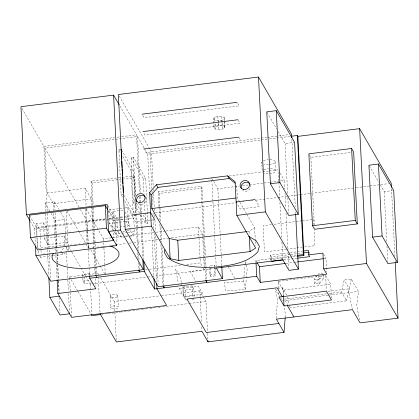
<?xml version="1.0" encoding="UTF-8"?>
<svg xmlns="http://www.w3.org/2000/svg" width="419" height="419" viewBox="0 0 419 419"><rect width="100%" height="100%" fill="white"/><g stroke="black" fill="none" stroke-linecap="round" stroke-linejoin="round"><path stroke-width="0.31" stroke-dasharray="2.1 1.57" d="M276.42 318.513L277.341 299.994L275.419 289.204M285.239 317.246L285.491 314.098L283.888 307.19M243.554 281.285L224.181 282.72L225.935 290.933L245.309 289.498L243.554 281.285L243.9 277.488M243.952 276.854L244.984 265.452M245.042 264.824L245.325 261.655M245.309 289.498L246.225 279.368M246.335 278.101L247.137 269.234L245.382 261.021M289.56 307.918L346.576 300.8L341.48 291.985L344.193 279.965L351.321 279.08L358.449 291.415L356.768 305.268L359.46 319.734M270.91 260.068L271.449 256.894L270.428 255.134L287.696 252.976M351.321 279.08L348.608 291.095L352.274 309.018M346.576 300.8L349.284 288.78L344.193 279.965M52.663 255.758L40.439 257.287L40.753 256.192M130.136 236.175L133.263 235.782L134.452 231.686L134.321 229.114M63.353 247.99L61.41 251.793L60.121 251.955M64.521 245.707L64.914 244.942L64.458 235.955L44.314 238.469L43.518 222.74L36.39 223.631L37.055 236.782M213.669 123.28L213.444 118.787L214.617 117.351L217.854 116.44L221.635 116.477L224.196 117.44L224.479 121.447M213.9 127.774L215.073 126.339L218.309 125.428L222.091 125.464L224.652 126.428L224.794 127.874L222.447 129.125L218.713 129.591L215.335 129.057L213.9 127.774L213.7 123.919M317.942 274.602L318.754 273.607L323.379 273.974L323.604 278.467L319.126 283.941L314.501 283.569L314.276 279.075L317.534 275.1M314.501 283.569L318.985 278.101L318.822 274.89M319.126 283.941L318.901 279.442L322.97 274.471M247.1 231.592L249.043 231.346L254.642 227.81L247.126 214.811M53.307 255.679L62.955 254.474L65.422 252.997M213.444 118.787L214.879 120.07L218.257 120.599L221.991 120.133L224.359 118.876M179.39 288.649L198.381 286.25L203.047 294.169L184.056 296.573L179.39 288.649L179.033 286.806M21.935 108.395L43.869 146.357L114.487 137.537M117.074 137.212L120.965 136.725M121.61 136.646L136.51 134.787L139.448 192.761M53.642 210.83L53.276 203.639L47.164 193.065L44.885 148.117L137.532 136.547L144.215 148.117M122.406 196.799L121.117 194.573L118.844 149.625L121.217 149.326M266.945 137.395L145.849 152.547L144.398 150.028M267.594 137.312L289.005 134.64M144.534 148.666L147.718 154.171L266.877 139.291M269.475 138.967L290.236 136.374M139.475 213.114L133.336 202.492L131.063 157.549L133.436 157.251L145.66 178.4L147.938 223.348L145.561 223.646L139.799 213.674M278.226 131.671L285.098 143.57L293.97 142.46M122.704 156.303L131.063 170.774L133.441 170.481L134.792 197.187M92.274 205.258L91.054 181.17L121.5 177.368M122.149 177.289L133.808 175.828L134.829 177.593L135.688 194.516M91.054 181.17L92.07 182.935L121.871 179.212M122.521 179.128L134.829 177.593M309.442 154.836L310.898 157.355L351.064 152.338M131.063 157.549L143.288 178.698L145.66 178.4M47.164 193.065L85.172 188.32L91.284 198.894L91.646 206.059M229.188 176.001L262.121 171.89M262.765 171.806L268.579 171.083M269.223 170.999L278.263 169.873L278.86 181.6M45.503 211.438L45.074 202.974L54.575 201.79L59.032 209.5M121.117 194.573L123.495 194.275M53.276 203.639L91.284 198.894M159.005 206.646L158.251 191.677L201.01 186.335L202.026 188.1L202.686 201.12M158.251 191.677L159.267 193.437L202.026 188.1M211.752 178.18L217.864 188.754L239.176 186.094M242.402 185.69L269.522 182.302M270.171 182.223L284.375 180.448L284.805 188.927M133.336 202.492L135.714 202.199L141.826 212.773M125.14 236.798L121.39 237.269L115.445 234.059L109.333 223.484L108.652 209.998L119.42 208.657M120.054 208.573L124.49 208.023M125.124 207.944L127.654 207.625L131.566 214.392M125.302 226.323L117.236 227.328L113.266 220.452L112.811 211.464L123.354 210.149M51.123 213.439L55.261 220.604L64.762 219.415L65.49 233.734M29.623 215.712L36.432 227.491L105.358 218.886M109.223 218.399L112.444 218L113.455 237.903M80.338 209.463L87.162 221.263L105.31 218.996M109.202 218.514L123.464 216.728M124.113 216.649L131.247 215.759M133.839 215.434L135.133 215.272M138.375 214.868L139.674 214.706M146.807 213.816L148.101 213.653M155.234 212.763L234.975 202.806M242.753 201.832L244.052 201.67M251.185 200.78L252.479 200.617M255.721 200.214L277.116 197.543M277.766 197.459L286.842 196.328M287.492 196.244L299.805 194.709M300.454 194.626L352.971 188.068M356.213 187.665L369.176 186.046M369.825 185.963L388.628 183.616M133.939 215.649L135.719 215.424M112.811 211.464L116.781 218.336L119.886 217.953M120.504 217.875L124.846 217.33M125.464 217.252L127.947 216.942L128.403 225.935L125.92 226.244M30.325 221.337L34.562 228.669L106.285 219.713M106.929 219.635L115.33 218.582L116.597 243.622M113.266 220.452L120.091 219.603M120.709 219.525L124.433 219.058M36.39 223.631L39.978 229.832L47.101 228.942L47.389 234.603M108.652 209.998L114.764 220.572L124.899 219.31M125.532 219.231L133.766 218.199L134.29 228.475M125.171 221.504L109.333 223.484L116 229.774M125.805 221.426L128.34 221.112L127.654 207.625M150.264 220.232L135.693 222.049L131.933 215.544M150.898 220.153L153.427 219.834M380.305 184.915L384.207 191.666L392.446 190.635M117.33 231.037L118.331 231.979L120.206 231.744M122.709 231.435L126.459 230.963M127.083 230.885L130.209 230.497L133.263 235.782M127.481 232.555L115.445 234.059L114.764 220.572M128.114 232.477L134.452 231.686M44.314 238.469L47.897 244.675L68.04 242.156L68.496 251.149L65.563 246.073M86.105 208.782L103.456 238.809L112.507 237.678M113.151 237.599L122.846 236.389M125.433 236.065L129.309 235.578M129.958 235.499L155.166 232.351M155.81 232.267L165.51 231.058M166.154 230.979L198.475 226.941L202.55 233.991L202.644 235.907M125.763 236.719L129.513 236.253M64.914 244.942L37.642 248.347L37.123 238.071M70.471 245.094L71.738 244.937M74.273 244.623L76.174 244.382M78.709 244.068L79.971 243.91M83.14 243.512L84.408 243.355M271.549 224.615L263.137 225.668L264.473 251.96L285.816 249.295M274.136 224.291L301.952 220.818M302.597 220.74L313.595 219.362L313.852 224.495M85.911 243.711L88.524 248.231L89.792 248.074M92.327 247.76L94.228 247.519M96.763 247.205L98.664 246.964M101.194 246.65L103.095 246.414M103.729 246.335L106.897 245.937M109.432 245.623L111.328 245.382M111.973 245.304L115.194 244.9M115.838 244.822L126.789 243.455M129.366 243.13L131.299 242.889M133.876 242.57L168.155 238.285M171.402 237.882L202.55 233.991M43.393 254.045L44.681 253.883M91.635 282.867L84.512 283.757L82.983 281.112L82.643 274.372L89.766 273.481L91.295 276.121M286.465 249.211L296.165 248.001M296.814 247.922L301.989 247.273M304.576 246.953L314.926 245.66L314.114 229.628M71.549 316.675L69.533 276.875L98.036 273.314L98.69 274.445M145.351 269.763L148.583 269.359M149.232 269.276L181.553 265.243M186.722 264.593L200.298 262.902L202.487 266.694M290.257 252.657L296.652 251.856M297.291 251.777L302.408 251.138M290.131 254.563L271.449 256.894L271.612 260.105M290.776 254.48L303.016 252.956M82.983 281.112L90.111 280.222M215.172 266.819L214.156 265.059L209.406 265.651L209.914 266.531M255.993 262.414L255.894 260.524L296.914 255.401M270.428 255.134L270.658 259.628L290.482 257.151M293.043 256.831L296.877 256.355M215.942 268.212L190.174 271.428L196.008 281.521M283.988 259.853L296.841 258.245M85.801 276.32L90.347 284.187L146.791 277.142M147.441 277.059L151.322 276.577M151.966 276.493L204.372 269.951L203.775 258.24M285.936 263.389L293.688 262.42M294.332 262.341L296.914 262.016M324.034 258.633L325.972 258.387L326.642 271.601M209.856 274.639L214.612 274.047L215.628 275.807L210.877 276.404L209.856 274.639L209.469 266.934M187.675 299.774L185.842 299.999L184.009 296.83L183.506 286.942L192.059 285.873L193.892 289.042L194.332 297.694M183.506 286.942L185.339 290.11L193.892 289.042M100.644 277.828L114.335 301.518L160.98 295.694M161.629 295.61L199.853 290.838L203.068 296.401M278.483 288.293L278.132 281.369L325.642 275.44L330.732 284.25L331.434 298.092M184.009 296.83L192.562 295.762L194.086 298.401M277.897 288.246L282.432 287.68L286.884 295.39M191.949 299.239L194.395 298.93M278.132 281.369L283.223 290.184L330.732 284.25M101.676 314.439L102.974 314.276M105.567 313.951L107.515 313.705M108.165 313.627L111.407 313.223M112.056 313.14L119.844 312.165M120.494 312.087L128.282 311.113M128.932 311.034L136.714 310.06M137.364 309.981L140.611 309.573M141.261 309.494L145.152 309.007M145.802 308.923L149.044 308.52M149.693 308.442L153.59 307.955M154.239 307.871L157.481 307.467M158.131 307.384L162.022 306.902M162.672 306.818L188.54 303.586M189.184 303.508L205.965 301.413L207.552 332.728M328.056 291.43L349.284 288.78M326.579 293.845L284.47 299.103L287.654 304.613M329.172 293.525L341.48 291.985M328.093 295.206L282.432 300.91L280.164 296.982M328.737 295.128L358.449 291.415M318.985 278.101L323.604 278.467M314.276 279.075L318.901 279.442M369.254 165.788L378.682 182.103M267.092 112.407L276.587 128.837M280.196 173.215L284.375 180.448M237.652 103.331L239.108 105.85L144.089 117.713L142.34 114.691M323.531 254.16L325.972 258.387M238.243 120.243L239.987 123.265L144.969 135.133L143.513 132.614M239.123 137.662L240.867 140.679M255.454 200.114L259.214 206.625L240.213 208.997L237.159 203.707M239.61 201.806L237.327 197.847L236.641 184.365M239.94 202.372L246.801 214.245M270.658 259.628L271.674 261.388M275.629 289.131L279.84 296.422M255.894 260.524L256.868 262.21M228.182 266.683L234.666 277.897M119.315 96.218L151.448 151.819L153.234 186.994M119.813 105.892L136.51 134.787M202.801 267.238L204.372 269.951M121.536 149.882L133.441 170.481M118.844 149.625L120.452 152.406M203.388 296.961L205.965 301.413M143.115 214.999L147.938 223.348M124.15 195.406L135.4 214.868M124.658 200.696L132.378 214.051M131.88 214.937L133.766 218.199M125.197 212.187L127.947 216.942M125.653 221.174L128.403 225.935M107.835 205.609L115.33 218.582M108.558 211.27L112.444 218M118.331 231.979L121.39 237.269M44.885 148.117L79.039 207.216M87.922 244.738L90.546 249.274M90.871 249.839L105.279 274.764L104.844 266.269M67.077 211.118L78.4 230.707M78.725 231.272L85.586 243.146M60.624 212.255L64.762 219.415M64.458 235.955L68.04 242.156M45.074 202.974L49.851 211.239M68.59 246.545L71.534 251.636M71.859 252.196L80.637 267.385M80.956 267.94L85.476 275.76M82.643 274.372L83.559 275.953M61.719 252.332L62.955 254.474M43.518 222.74L47.101 228.942M69.533 276.875L70.837 279.138M71.167 279.703L77.704 291.011M78.028 291.577L90.981 313.988M39.815 256.213L40.439 257.287M128.34 221.112L130.209 230.497M38.139 250.85L38.888 254.605M182.035 286.104L180.254 276.87L175.587 268.951L178.321 283.108M182.155 286.722L184.056 296.573M287.638 297.129L288.885 304.11M288.995 304.744L289.335 306.65M282.432 287.68L283.904 295.934M391.482 188.503L394.949 256.899M395.148 260.807L395.211 262.111M384.207 191.666L386.758 242.004M386.957 245.927L387.753 261.618M325.642 275.44L326.406 290.54M310.898 157.355L314.439 227.308M309.458 252.149L309.552 254.076M291.865 139.527L295.264 206.619M295.526 211.831L295.625 213.784M285.098 143.57L287.685 194.563M287.848 197.831L288.644 213.522M285.035 193.489L285.763 207.84M286.03 213.056L287.843 248.923M288.042 252.835L288.832 268.406M278.892 182.249L279.719 198.533M279.913 202.445L281.699 237.62M281.929 242.177L282.783 259.115M283.223 290.184L283.511 295.845M275.168 161.64L275.623 170.627M278.703 292.698L278.897 296.474M254.642 227.81L255.302 240.862M255.333 241.517L255.532 245.429M249.043 231.346L249.205 234.609M224.196 117.44L224.652 126.428M221.991 120.133L222.086 122.06M222.122 122.704L222.447 129.125M221.635 116.477L222.091 125.464M218.257 120.599L218.351 122.526M218.388 123.17L218.713 129.591M217.854 116.44L218.309 125.428M214.879 120.07L214.947 121.353M215.073 123.919L215.335 129.057M214.617 117.351L214.811 121.206M214.942 123.773L215.073 126.339M217.864 188.754L218.461 200.581M218.493 201.204L221.756 265.63M211.852 180.133L214.622 234.85M214.654 235.504L216.204 266.117M215.24 268.102L215.628 275.807M214.156 265.059L214.219 266.343M214.25 266.982L214.612 274.047M210.453 268.055L210.877 276.404M202.717 201.769L205.457 255.8M205.588 258.403L206.677 279.882M201.01 186.335L205.064 266.405M205.095 267.055L205.724 279.421M202.676 236.541L203.713 256.952M207.583 333.383L207.882 339.254M198.475 226.941L200.062 258.324M200.099 258.979L200.298 262.902M199.853 290.838L200.151 296.71M200.182 297.359L201.439 322.153M201.67 326.72L201.869 330.638M192.059 285.873L192.562 295.762M185.339 290.11L185.842 299.999M159.267 193.437L160.687 221.431M160.948 226.637L161.739 242.261M161.97 246.817L163.918 285.224M159.042 207.3L159.665 219.666M159.896 224.223L160.723 240.496M160.922 244.403L162.996 285.412M153.364 189.598L153.427 190.902M153.564 193.505L154.318 208.489M154.354 209.139L154.454 211.097M154.648 215.005L154.784 217.608M154.915 220.216L155.475 231.288M155.706 235.85L158.146 284.051M150.091 153.878L151.84 188.403M151.971 191.006L152.071 192.96M152.202 195.568L152.799 207.29M153.097 213.156L153.16 214.455M153.391 219.017L153.852 228.135M154.119 233.346L156.559 281.552M147.718 154.171L149.562 190.65M151.51 229.083L153.951 277.289M143.288 178.698L144.042 193.678M144.44 201.497L145 212.569M145.032 213.224L145.561 223.646M137.532 136.547L140.37 192.567M140.564 196.474L142.151 227.742M142.182 228.397L143.769 259.665M139.647 196.668L140.538 214.256M140.569 214.905L141.229 227.936M141.266 228.585L142.748 257.9M136.049 201.68L136.641 213.397M136.678 214.046L137.332 227.067M137.369 227.716L138.553 251.149M138.72 254.406L139.05 260.917M139.213 264.169L139.48 269.375M133.436 157.251L135.384 195.683M133.808 175.828L134.866 196.663M134.997 199.266L135.725 213.585M135.756 214.235L137.537 249.389M137.699 252.641L137.998 258.502M138.197 262.409L138.527 268.914M134.928 199.79L135.62 213.47M131.063 170.774L133.242 213.769M116.781 218.336L117.236 227.328M117.802 295.636L118.373 306.87M114.335 301.518L116.32 340.663M110.202 296.584L110.773 307.818M103.456 238.809L103.619 242.077M103.655 242.732L103.886 247.31M103.917 247.959L104.813 265.615M98.036 273.314L100.021 312.464M92.07 182.935L93.191 205.064M93.322 207.667L96.291 266.254M96.323 266.903L96.721 274.717M92.405 207.861L93.458 228.69M93.495 229.34L94.118 241.711M94.149 242.36L94.385 246.917M94.516 249.52L95.37 266.447M95.406 267.097L95.799 274.906M91.677 206.708L93.463 241.883M93.495 242.538L95.144 275.105M95.307 278.363L95.705 286.182M87.162 221.263L87.65 230.895M87.681 231.539L88.524 248.231M89.766 273.481L89.828 274.707M90.347 284.187L91.845 313.726M85.172 188.32L86.094 206.546M86.225 209.149L89.561 274.953M85.219 209.044L86.943 243.041M84.167 277.011L84.512 283.757M66.218 211.448L67.328 233.331M67.359 233.97L67.936 245.414M65.521 234.389L66.15 246.754M66.181 247.404L66.412 251.96M66.443 252.615L67.202 267.584M67.234 268.233L67.794 279.3M67.831 279.955L68.391 291.016M68.522 293.625L69.512 313.15M54.575 201.79L55.004 210.249M55.135 212.857L57.183 253.212M57.214 253.867L57.743 264.279M57.775 264.928L58.566 280.552M58.597 281.207L59.194 292.923M55.261 220.604L56.911 253.149M56.942 253.799L57.372 262.263M57.503 264.866L58.293 280.489M58.325 281.139L58.922 292.855M59.152 297.411L59.912 312.385M53.773 213.444L54.863 234.949M54.894 235.598L55.523 247.964M55.554 248.619L56.214 261.634M56.345 264.242L57.104 279.211M43.869 146.357L47.138 210.841M47.268 213.449L50.668 280.541M47.42 235.237L47.897 244.675M45.634 214.041L47.415 249.195M47.447 249.844L48.766 275.88M39.978 229.832L40.329 236.824M40.36 237.458L40.973 249.535M41.004 250.164L41.198 253.924M36.432 227.491L37.469 248.038M34.562 228.669L35.374 244.722M224.511 122.091L224.794 127.874M269.852 159.634A6.751 2.561 -2.9 0 1 275.204 161.849A6.751 2.561 -2.9 0 1 270.155 164.609M268.474 164.767A6.751 2.561 -2.9 0 1 263.949 164.306M262.048 163.279A6.751 2.561 -2.9 0 1 261.749 162.232L262.205 171.219A6.751 2.561 -2.9 0 0 262.504 172.267M263.441 160.707A6.751 2.561 -2.9 0 1 268.16 159.655M145.644 197.574A4.866 4.415 -30 0 1 143.644 203.613A4.866 4.415 -30 0 1 137.338 202.602M250.389 185.051A4.866 4.415 -30 0 1 248.436 190.388A4.866 4.415 -30 0 1 242.664 190.388M270.307 168.621A6.751 2.561 -2.9 0 1 274.764 172.214A6.751 2.561 -2.9 0 1 263.912 173.126M263.897 169.695A6.751 2.561 -2.9 0 1 268.616 168.642M112.051 308.578A3.891 1.477 -2.9 0 0 118.394 307.446A3.891 1.477 -2.9 0 0 113.271 306.011A3.891 1.477 -2.9 0 0 112.051 308.578M111.485 297.343A3.891 1.477 -2.9 0 0 117.828 296.212A3.891 1.477 -2.9 0 0 112.701 294.772A3.891 1.477 -2.9 0 0 111.485 297.343"/><path stroke-width="0.63" d="M100.089 313.768L116.382 341.967L201.9 331.288L208.013 341.862L284.03 332.372L285.187 317.88M164.945 249.714L164.248 252.306L167.37 257.711C180.84 267.448 198.433 267.537 214.381 267.238C229.544 265.463 246.76 263.624 257.826 251.924L259.361 246.225L256.234 240.82L248.891 236.321M149.599 192.4L156.381 184.769L227.648 175.87L235.111 181.72L236.819 215.429L255.663 248.038L250.07 251.573L178.803 260.471L170.151 258.717L151.306 226.113L149.599 192.4L151.123 195.044L151.809 208.531L169.124 238.495L170.151 258.717M151.123 195.044L157.911 187.413L229.172 178.515L235.148 183.192M53.496 253.443L53.203 253.71A33.52 12.722 -2.9 0 0 92.583 267.725A33.52 12.722 -2.9 0 0 111.548 246.424L111.004 246.262M119.158 104.76L113.591 95.129L20.95 106.698L26.413 214.57L30 220.771M291.765 137.573L291.603 134.316L258.497 77.033L118.347 94.532L125.176 229.376L158.277 286.659L222.416 278.645L221.824 266.934M142.051 114.188L237.07 102.325M276.268 110.658L266.767 111.842L270.407 183.758L288.743 215.481L298.244 214.298L294.604 142.381L276.268 110.658L279.908 182.569L298.244 214.298M142.931 131.608L237.95 119.74M143.817 149.023L238.83 137.154M291.53 136.212L297.37 135.484L297.878 136.364L303.916 255.475L297.516 256.271M297.878 136.364L359.643 128.654L391.22 183.292L391.419 187.199M351.62 148.488L308.861 153.831L312.501 225.747L314.538 229.272L357.297 223.929L353.652 152.013L351.62 148.488L355.26 220.404L357.297 223.929M378.43 164.038L368.93 165.227L372.575 237.144L387.853 263.577L397.353 262.394L393.708 190.477L378.43 164.038L382.076 235.955L397.353 262.394M270.407 183.758L279.908 182.569M26.413 214.57L107.18 204.482L108.547 231.45L116.697 245.55L35.929 255.637L35.442 246.005M107.583 209.584L105.316 205.661L29.299 215.151L30.44 237.625L37.569 249.965L113.58 240.469L113.518 239.186M151.809 208.531L236.028 198.009M131.618 214.999L150.62 212.627L154.695 219.676M255.14 199.575L236.138 201.948L236.646 202.827M30.44 237.625L106.452 228.135L113.58 240.469M108.547 231.45L120.426 229.968L143.345 269.627L50.699 281.196L35.929 255.637M125.176 229.376L151.306 226.113M236.819 215.429L265.327 211.873L298.433 269.155L288.932 270.344L282.82 259.764L216.304 268.071L222.416 278.645M169.124 238.495L177.776 240.244L246.451 231.67M312.501 225.747L355.26 220.404M372.575 237.144L382.076 235.955M303.686 250.981L308.436 250.384L308.667 254.883L309.683 256.643L297.485 258.167M89.593 275.602L89.724 278.211L144.361 271.386L154.548 289.016L256.69 276.257L260.257 282.427L326.773 274.12L323.714 268.83L322.918 253.102L308.667 254.883M303.66 252.872L308.813 252.228M297.563 255.323L303.403 254.595L303.916 255.475M271.674 261.388L283.338 259.932M257.193 262.771L259.461 266.694L285.292 263.467M297.558 261.938L323.389 258.712M57.136 279.861L57.832 293.53L95.836 288.785L89.724 278.211M48.866 277.834L49.856 297.364L59.357 296.175M323.714 268.83L366.473 263.493L398.05 318.131L360.041 322.876L352.405 309.657L276.388 319.152L284.03 332.372M69.544 313.805L60.043 314.988L49.856 297.364M101.026 314.517L91.939 315.654L91.3 314.543M284.019 305.917L331.529 299.983L326.438 291.168L278.928 297.102L284.019 305.917L283.543 296.479M278.876 323.458L206.274 332.524L186.942 299.077L277.1 287.816L282.228 296.689M227.648 175.87L229.172 178.515M287.319 305.503L293.939 316.958M156.381 184.769L157.911 187.413M205.787 280.725L206.808 282.485L206.708 280.536M163.033 286.062L164.049 287.827L163.981 286.523M138.589 270.218L139.611 271.983L139.511 270.03M95.836 275.561L96.852 277.32M57.832 293.53L71.581 317.33L166.6 305.461L156.921 288.717L156.659 283.506M395.243 262.765L398.05 318.131M359.643 128.654L366.473 263.493M297.37 135.484L303.403 254.595M295.662 214.439L298.433 269.155M258.497 77.033L265.327 211.873M259.461 266.694L260.257 282.427M256.025 263.043L256.69 276.257M249.305 236.567L250.07 251.573M207.944 340.558L208.013 341.862M177.776 240.244L178.803 260.471M154.019 278.593L154.548 289.016M143.832 260.964L144.361 271.386M142.848 259.853L143.345 269.627M121.217 149.326L121.316 151.28M121.384 152.584L121.714 159.1M121.814 161.053L122.144 167.569M122.207 168.867L122.573 176.032M122.636 177.337L122.966 183.852M123.066 185.806L123.396 192.321M113.591 95.129L120.426 229.968M116.629 244.267L116.697 245.55M105.316 205.661L106.452 228.135M136.814 201.586A4.866 4.415 -30 0 1 139.312 195.919A4.866 4.415 -30 0 1 145.346 197.087M241.334 188.529A4.866 4.415 -30 0 1 243.832 182.867A4.866 4.415 -30 0 1 249.865 184.035M243.235 189.409L241.643 188.629L240.543 187.298L240.092 185.622A4.866 4.415 -30 0 1 245.235 180.495A4.866 4.415 -30 0 1 249.494 185.617A4.866 4.415 -30 0 1 243.235 189.409M139.93 202.618A4.866 4.415 -30 0 0 144.623 195.814A4.866 4.415 -30 0 0 136.416 195.814A4.866 4.415 -30 0 0 139.93 202.618"/></g></svg>
